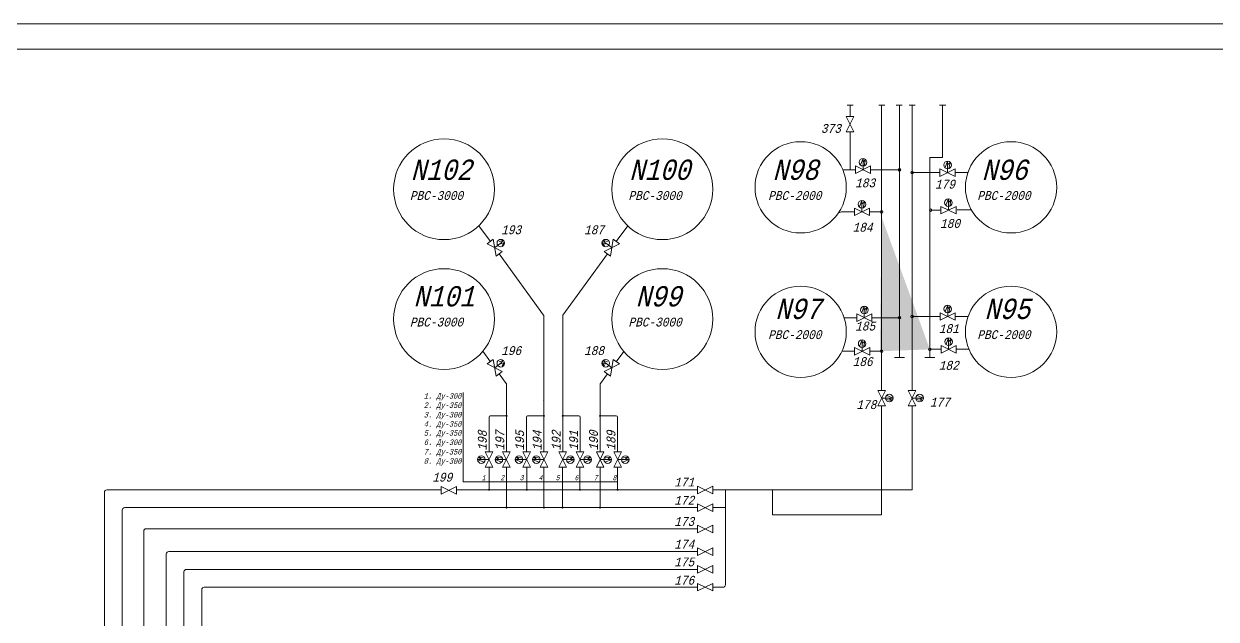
# Model space of a CAD drawing. Extents: x 0 to 840, y 0 to 594.
# Drawn here: x 121.2 to 356.4, y 476.5 to 594 of the extents above; entities that cross this region are included whole.
import ezdxf

# ---------------------------------------------------------------- set-up
doc = ezdxf.new("R2010")
doc.units = 0
doc.header["$MEASUREMENT"] = 0
for name, color, linetype in [('A76', 2, 'CONTINUOUS'), ('Aи95', 1, 'CONTINUOUS'), ('Дт', 160, 'CONTINUOUS')]:
    doc.layers.add(name, color=color, linetype=linetype)
doc.layers.add('Надписи', color=4, linetype='CONTINUOUS', lineweight=5)
doc.layers.add('Схема', color=254, linetype='CONTINUOUS', lineweight=20)
doc.styles.get("Standard").update_dxf_attribs({"font": 'COUR.TTF', "width": 0.8, "oblique": 7, "height": 2})

msp = doc.modelspace()

# ---------------------------------------------------------------- hatches: boundary and pattern name
at = {"layer": 'A76', "lineweight": 20}
h = msp.add_hatch(color=256, dxfattribs=at)
edge = h.paths.add_edge_path()
edge.add_arc((290.45, 529.4), 0.25, 0, 360)
edge = h.paths.add_edge_path()
edge.add_arc((299.95, 529.78), 0.25, 0, 360)
edge = h.paths.add_edge_path(flags=17)
edge.add_arc((296.45, 536.25), 0.25, 0, 360)
edge = h.paths.add_edge_path(flags=17)
edge.add_arc((293.95, 536.02), 0.25, 0, 360)
edge = h.paths.add_edge_path()
edge.add_arc((293.95, 565.2), 0.25, 0, 360)
edge = h.paths.add_edge_path()
edge.add_arc((296.45, 564.65), 0.25, 0, 360)
edge = h.paths.add_edge_path()
edge.add_arc((290.45, 556.91), 0.25, 0, 360)
edge = h.paths.add_edge_path()
edge.add_arc((300.12, 557.24), 0.25, 0, 360)
edge = h.paths.add_edge_path()
edge.add_line((290.1, 529.4), (290.45, 529.4))
edge.add_line((300.16, 529.78), (299.95, 529.78))
edge.add_line((290.06, 556.91), (290.45, 556.91))
at = {"layer": 'Дт', "lineweight": 20}
for points in [[(216.55, 516.66, 1), (216.35, 516.66, 1)], [(223.92, 516.66, 1), (223.72, 516.66, 1)], [(227.64, 516.66, 1), (227.44, 516.66, 1)], [(228.25, 516.66, 1), (228.06, 516.66, 1)], [(234.81, 516.66, -1), (235, 516.66, -1)], [(235.42, 516.66, -1), (235.62, 516.66, -1)]]:
    msp.add_hatch(color=256, dxfattribs=at).paths.add_polyline_path(points)
h = msp.add_hatch(color=256, dxfattribs=at)
edge = h.paths.add_edge_path()
edge.add_arc((216.45, 516.66), 0.0987, 0, 360)
h = msp.add_hatch(color=256, dxfattribs=at)
edge = h.paths.add_edge_path()
edge.add_arc((223.82, 516.66), 0.0987, 0, 360)
h = msp.add_hatch(color=256, dxfattribs=at)
edge = h.paths.add_edge_path()
edge.add_arc((227.54, 516.66), 0.0987, 0, 360, ccw=False)
h = msp.add_hatch(color=256, dxfattribs=at)
edge = h.paths.add_edge_path()
edge.add_arc((234.91, 516.66), 0.0987, 0, 360, ccw=False)
h = msp.add_hatch(color=256, dxfattribs=at)
edge = h.paths.add_edge_path()
edge.add_arc((213, 502.08), 0.0987, 0, 360)
h = msp.add_hatch(color=256, dxfattribs=at)
edge = h.paths.add_edge_path()
edge.add_arc((220.43, 502.08), 0.0987, 0, 360)
h = msp.add_hatch(color=256, dxfattribs=at)
edge = h.paths.add_edge_path()
edge.add_arc((230.93, 502.08), 0.0987, 0, 360, ccw=False)
h = msp.add_hatch(color=256, dxfattribs=at)
edge = h.paths.add_edge_path()
edge.add_arc((238.36, 502.08), 0.0987, 0, 360, ccw=False)
h = msp.add_hatch(color=256, dxfattribs=at)
edge = h.paths.add_edge_path()
edge.add_arc((216.44, 498.54), 0.0987, 0, 360)
h = msp.add_hatch(color=256, dxfattribs=at)
edge = h.paths.add_edge_path()
edge.add_arc((223.84, 498.54), 0.0987, 0, 360)
h = msp.add_hatch(color=256, dxfattribs=at)
edge = h.paths.add_edge_path()
edge.add_arc((227.52, 498.54), 0.0987, 0, 360, ccw=False)
h = msp.add_hatch(color=256, dxfattribs=at)
edge = h.paths.add_edge_path()
edge.add_arc((234.91, 498.54), 0.0987, 0, 360, ccw=False)

# ---------------------------------------------------------------- linework, layer by layer
at = {"layer": 'A76', "lineweight": 20}
for p, q in [((284.22, 577.93), (283.62, 577.93)), ((284.22, 577.93), (284.22, 575.7)), ((284.22, 577.93), (284.81, 577.93)), ((290.45, 577.93), (289.86, 577.93)), ((290.45, 577.93), (290.45, 521.65)), ((290.45, 577.93), (291.05, 577.93)), ((293.93, 577.93), (293.33, 577.93)), ((293.93, 577.93), (294.52, 577.93)), ((293.95, 574.15), (293.95, 577.93)), ((296.47, 577.93), (295.87, 577.93)), ((296.45, 574.15), (296.45, 577.93)), ((296.47, 577.93), (297.06, 577.93)), ((302.48, 577.93), (301.89, 577.93)), ((302.45, 574.15), (302.45, 577.93)), ((302.48, 577.93), (303.08, 577.93)), ((283.47, 575.7), (284.97, 575.7)), ((284.97, 575.7), (283.47, 572.7)), ((284.97, 572.7), (283.47, 575.7)), ((293.95, 574.15), (293.95, 528.15)), ((296.45, 574.15), (296.45, 521.65)), ((302.45, 567.65), (302.45, 574.15)), ((283.47, 572.7), (284.97, 572.7)), ((284.22, 565.2), (284.22, 572.7)), ((286.27, 566.2), (286.77, 567.45)), ((286.77, 567.45), (286.77, 566.99)), ((286.77, 567.45), (286.77, 566.7)), ((286.77, 566.7), (287.27, 567.2)), ((287.27, 567.2), (287.02, 565.95)), ((299.95, 564.65), (299.95, 567.65)), ((299.95, 567.65), (302.45, 567.65)), ((302.95, 565.65), (303.45, 566.9)), ((303.45, 566.9), (303.45, 566.15)), ((282.77, 565.2), (285.27, 565.2)), ((285.27, 565.95), (285.27, 564.45)), ((285.27, 564.45), (288.27, 565.95)), ((288.27, 564.45), (285.27, 565.95)), ((286.77, 565.2), (286.77, 566.7)), ((288.27, 565.95), (288.27, 564.45)), ((288.27, 565.2), (290.27, 565.2)), ((290.27, 565.2), (293.95, 565.2)), ((299.95, 564.65), (296.45, 564.65)), ((299.95, 564.65), (299.95, 528.15)), ((301.95, 564.65), (299.95, 564.65)), ((301.95, 565.4), (301.95, 563.9)), ((301.95, 563.9), (304.95, 565.4)), ((304.95, 563.9), (301.95, 565.4)), ((303.45, 566.15), (303.95, 566.65)), ((303.45, 564.65), (303.45, 566.15)), ((303.95, 566.65), (303.7, 565.4)), ((304.95, 565.4), (304.95, 563.9)), ((307.45, 564.65), (304.95, 564.65)), ((285.06, 557.66), (285.06, 556.16)), ((285.06, 556.16), (288.06, 557.66)), ((288.06, 556.16), (285.06, 557.66)), ((286.06, 557.91), (286.56, 559.16)), ((286.56, 559.16), (286.56, 558.41)), ((286.56, 558.41), (287.06, 558.91)), ((286.56, 556.91), (286.56, 558.41)), ((287.06, 558.91), (286.81, 557.66)), ((288.06, 557.66), (288.06, 556.16)), ((302.12, 557.99), (302.12, 556.49)), ((302.12, 556.49), (305.12, 557.99)), ((305.12, 556.49), (302.12, 557.99)), ((303.12, 558.24), (303.62, 559.49)), ((303.62, 559.49), (303.62, 558.74)), ((303.62, 558.74), (304.12, 559.24)), ((303.62, 557.24), (303.62, 558.74)), ((304.12, 559.24), (303.87, 557.99)), ((305.12, 557.99), (305.12, 556.49)), ((282.56, 556.91), (281.92, 556.69)), ((282.56, 556.91), (285.06, 556.91)), ((288.06, 556.91), (290.06, 556.91)), ((290.06, 556.91), (290.45, 556.91)), ((302.12, 557.24), (300.12, 557.24)), ((308.15, 557.27), (305.35, 557.27)), ((285.53, 536.77), (285.53, 535.27)), ((285.53, 535.27), (288.53, 536.77)), ((288.53, 535.27), (285.53, 536.77)), ((286.53, 537.02), (287.03, 538.27)), ((287.03, 538.27), (287.03, 537.52)), ((287.03, 537.52), (287.53, 538.02)), ((287.03, 536.02), (287.03, 537.52)), ((287.53, 538.02), (287.28, 536.77)), ((288.53, 536.77), (288.53, 535.27)), ((299.98, 536.25), (296.45, 536.25)), ((301.98, 536.25), (299.98, 536.25)), ((301.98, 537), (301.98, 535.5)), ((301.98, 535.5), (304.98, 537)), ((304.98, 535.5), (301.98, 537)), ((302.98, 537.25), (303.48, 538.5)), ((303.48, 538.5), (303.48, 537.75)), ((303.48, 537.75), (303.98, 538.25)), ((303.48, 536.25), (303.48, 537.75)), ((303.98, 538.25), (303.73, 537)), ((304.98, 537), (304.98, 535.5)), ((307.48, 536.25), (304.98, 536.25)), ((283.03, 536.02), (285.53, 536.02)), ((288.53, 536.02), (290.53, 536.02)), ((290.53, 536.02), (293.95, 536.02)), ((286.1, 530.4), (286.6, 531.65)), ((286.6, 531.65), (286.6, 530.9)), ((303.16, 530.78), (303.66, 532.03)), ((303.66, 532.03), (303.66, 531.28)), ((303.66, 531.28), (304.16, 531.78)), ((304.16, 531.78), (303.91, 530.53)), ((282.6, 529.4), (285.1, 529.4)), ((285.1, 530.15), (285.1, 528.65)), ((285.1, 528.65), (288.1, 530.15)), ((288.1, 528.65), (285.1, 530.15)), ((286.6, 530.9), (287.1, 531.4)), ((286.6, 529.4), (286.6, 530.9)), ((287.1, 531.4), (286.85, 530.15)), ((288.1, 530.15), (288.1, 528.65)), ((288.1, 529.4), (290.1, 529.4)), ((290.1, 529.4), (290.45, 529.4)), ((300.16, 529.78), (299.95, 529.78)), ((302.16, 529.78), (300.16, 529.78)), ((302.16, 530.53), (302.16, 529.03)), ((302.16, 529.03), (305.16, 530.53)), ((305.16, 529.03), (302.16, 530.53)), ((303.66, 529.78), (303.66, 531.28)), ((305.16, 530.53), (305.16, 529.03)), ((307.66, 529.78), (305.16, 529.78)), ((293.95, 528.15), (292.95, 528.15)), ((293.95, 528.15), (294.95, 528.15)), ((299.95, 528.15), (298.95, 528.15)), ((299.95, 528.15), (300.95, 528.15)), ((291.2, 521.65), (289.7, 521.65)), ((289.7, 521.65), (291.2, 518.65)), ((289.7, 518.65), (291.2, 521.65)), ((290.45, 520.15), (291.95, 520.15)), ((292.45, 519.65), (291.2, 519.9)), ((291.45, 520.65), (292.7, 520.15)), ((292.7, 520.15), (291.95, 520.15)), ((291.95, 520.15), (292.45, 519.65)), ((297.2, 521.65), (295.7, 521.65)), ((295.7, 521.65), (297.2, 518.65)), ((295.7, 518.65), (297.2, 521.65)), ((296.45, 520.15), (297.95, 520.15)), ((298.45, 519.65), (297.2, 519.9)), ((297.45, 520.65), (298.7, 520.15)), ((298.7, 520.15), (297.95, 520.15)), ((297.95, 520.15), (298.45, 519.65)), ((291.2, 518.65), (289.7, 518.65)), ((290.45, 517.24), (290.45, 518.65)), ((297.2, 518.65), (295.7, 518.65)), ((296.45, 517.24), (296.45, 518.65)), ((290.45, 516.84), (290.45, 517.24)), ((290.45, 516.84), (290.45, 497.12)), ((296.45, 516.84), (296.45, 517.24)), ((296.45, 516.84), (296.45, 502.04)), ((257.14, 502.04), (296.45, 502.04)), ((259.64, 502.04), (259.64, 483.34)), ((268.95, 497.12), (268.95, 502.04)), ((259.64, 498.54), (257.14, 498.54)), ((290.45, 497.12), (268.95, 497.12)), ((149.34, 489.39), (149.34, 400.58)), ((149.84, 489.89), (254.14, 489.89)), ((152.83, 485.85), (152.83, 404.74)), ((254.14, 486.35), (153.33, 486.35)), ((156.33, 482.35), (156.33, 408.18)), ((254.14, 482.85), (156.83, 482.85)), ((259.14, 482.84), (257.14, 482.84))]:
    msp.add_line(p, q, dxfattribs=at)
for points in [[(254.14, 489.1), (254.14, 490.6), (257.14, 489.1), (257.14, 490.6)], [(254.14, 485.6), (254.14, 487.1), (257.14, 485.6), (257.14, 487.1)], [(254.14, 482.1), (254.14, 483.6), (257.14, 482.1), (257.14, 483.6)]]:
    msp.add_lwpolyline(points, close=True, dxfattribs=at)
for centre, radius in [((274.47, 561.74), 9), ((315.97, 561.74), 9), ((286.77, 566.7), 0.75), ((303.45, 566.15), 0.75), ((293.95, 565.2), 0.25), ((296.45, 564.65), 0.25), ((286.56, 558.41), 0.75), ((300.12, 557.24), 0.25), ((303.62, 558.74), 0.75), ((290.45, 556.91), 0.25), ((274.47, 533.24), 9), ((315.97, 533.24), 9), ((287.03, 537.52), 0.75), ((293.95, 536.02), 0.25), ((296.45, 536.25), 0.25), ((303.48, 537.75), 0.75), ((286.6, 530.9), 0.75), ((303.66, 531.28), 0.75), ((290.45, 529.4), 0.25), ((299.95, 529.78), 0.25), ((291.95, 520.15), 0.75), ((297.95, 520.15), 0.75)]:
    msp.add_circle(centre, radius, dxfattribs=at)
for centre, start, end in [((149.84, 489.39), 89.9762, 179.9762), ((153.33, 485.85), 90, 180), ((156.83, 482.35), 90, 180), ((259.14, 483.34), 270, 0)]:
    msp.add_arc(centre, 0.5, start, end, dxfattribs=at)
at = {"layer": 'Aи95', "lineweight": 20}
for p, q in [((145.4, 494.38), (254.14, 494.38)), ((144.9, 493.88), (144.9, 388.94))]:
    msp.add_line(p, q, dxfattribs=at)
msp.add_lwpolyline([(257.14, 495.05), (257.14, 493.55), (254.14, 495.05), (254.14, 493.55)], close=True, dxfattribs=at)
msp.add_arc((145.4, 493.88), 0.5, 89.9455, 179.9455, dxfattribs=at)
at = {"layer": 'Дт', "lineweight": 20}
for p, q in [((211, 554.17), (213.27, 551.04)), ((240.35, 554.16), (238.09, 551.04)), ((214.13, 549.85), (215.33, 550.73)), ((237.23, 549.85), (236.03, 550.73)), ((215.02, 548.63), (223.78, 536.55)), ((236.34, 548.63), (227.58, 536.55)), ((223.82, 536.4), (223.82, 509.52)), ((227.53, 536.4), (227.53, 509.52)), ((211.78, 529.4), (213.27, 527.34)), ((239.57, 529.38), (238.09, 527.34)), ((214.13, 526.15), (215.33, 527.03)), ((237.23, 526.15), (236.03, 527.03)), ((215.02, 524.93), (216.4, 523.02)), ((236.34, 524.93), (234.96, 523.02)), ((216.45, 522.87), (216.45, 509.52)), ((234.91, 522.87), (234.91, 509.52)), ((213, 516.41), (213, 509.52)), ((216.45, 516.66), (213.25, 516.66)), ((220.37, 516.41), (220.37, 509.52)), ((223.82, 516.66), (220.62, 516.66)), ((227.54, 516.66), (230.74, 516.66)), ((230.99, 516.41), (230.99, 509.52)), ((234.91, 516.66), (238.11, 516.66)), ((238.36, 516.41), (238.36, 509.52)), ((211.99, 507.52), (210.74, 508.02)), ((210.74, 508.02), (211.49, 508.02)), ((211.49, 508.02), (210.99, 508.52)), ((210.99, 508.52), (212.24, 508.27)), ((212.99, 508.02), (211.49, 508.02)), ((213.74, 506.52), (212.24, 509.52)), ((212.24, 509.52), (213.74, 509.52)), ((213.74, 509.52), (212.24, 506.52)), ((215.44, 507.52), (214.19, 508.02)), ((214.19, 508.02), (214.94, 508.02)), ((214.94, 508.02), (214.44, 508.52)), ((214.44, 508.52), (215.69, 508.27)), ((216.44, 508.02), (214.94, 508.02)), ((217.19, 506.52), (215.69, 509.52)), ((215.69, 509.52), (217.19, 509.52)), ((217.19, 509.52), (215.69, 506.52)), ((219.42, 507.52), (218.17, 508.02)), ((218.17, 508.02), (218.92, 508.02)), ((218.92, 508.02), (218.42, 508.52)), ((218.42, 508.52), (219.67, 508.27)), ((220.42, 508.02), (218.92, 508.02)), ((221.17, 506.52), (219.67, 509.52)), ((219.67, 509.52), (221.17, 509.52)), ((221.17, 509.52), (219.67, 506.52)), ((222.84, 507.52), (221.59, 508.02)), ((221.59, 508.02), (222.34, 508.02)), ((222.34, 508.02), (221.84, 508.52)), ((221.84, 508.52), (223.09, 508.27)), ((223.84, 508.02), (222.34, 508.02)), ((224.59, 506.52), (223.09, 509.52)), ((223.09, 509.52), (224.59, 509.52)), ((224.59, 509.52), (223.09, 506.52)), ((226.77, 506.52), (228.27, 509.52)), ((228.27, 509.52), (226.77, 509.52)), ((226.77, 509.52), (228.27, 506.52)), ((227.52, 508.02), (229.02, 508.02)), ((229.52, 508.52), (228.27, 508.27)), ((228.52, 507.52), (229.77, 508.02)), ((229.02, 508.02), (229.52, 508.52)), ((229.77, 508.02), (229.02, 508.02)), ((230.19, 506.52), (231.69, 509.52)), ((231.69, 509.52), (230.19, 509.52)), ((230.19, 509.52), (231.69, 506.52)), ((230.94, 508.02), (232.44, 508.02)), ((232.94, 508.52), (231.69, 508.27)), ((231.94, 507.52), (233.19, 508.02)), ((232.44, 508.02), (232.94, 508.52)), ((233.19, 508.02), (232.44, 508.02)), ((234.17, 506.52), (235.67, 509.52)), ((235.67, 509.52), (234.17, 509.52)), ((234.17, 509.52), (235.67, 506.52)), ((234.92, 508.02), (236.42, 508.02)), ((236.92, 508.52), (235.67, 508.27)), ((235.92, 507.52), (237.17, 508.02)), ((236.42, 508.02), (236.92, 508.52)), ((237.17, 508.02), (236.42, 508.02)), ((237.62, 506.52), (239.12, 509.52)), ((239.12, 509.52), (237.62, 509.52)), ((237.62, 509.52), (239.12, 506.52)), ((238.37, 508.02), (239.87, 508.02)), ((240.37, 508.52), (239.12, 508.27)), ((239.37, 507.52), (240.62, 508.02)), ((239.87, 508.02), (240.37, 508.52)), ((240.62, 508.02), (239.87, 508.02)), ((212.24, 506.52), (213.74, 506.52)), ((213, 506.52), (213, 502.08)), ((215.69, 506.52), (217.19, 506.52)), ((216.44, 506.52), (216.44, 498.54)), ((219.67, 506.52), (221.17, 506.52)), ((220.43, 506.52), (220.43, 502.08)), ((223.09, 506.52), (224.59, 506.52)), ((223.84, 506.52), (223.84, 498.54)), ((228.27, 506.52), (226.77, 506.52)), ((227.52, 506.52), (227.52, 498.54)), ((231.69, 506.52), (230.19, 506.52)), ((230.93, 506.52), (230.93, 502.08)), ((235.67, 506.52), (234.17, 506.52)), ((234.92, 506.52), (234.92, 498.54)), ((239.12, 506.52), (237.62, 506.52)), ((238.36, 506.52), (238.36, 502.08)), ((137.14, 372.76), (137.14, 501.54)), ((203.58, 502.04), (137.64, 502.04)), ((206.58, 502.04), (254.14, 502.04)), ((140.64, 498.04), (140.64, 392.63)), ((254.14, 498.54), (141.14, 498.54))]:
    msp.add_line(p, q, dxfattribs=at)
for points in [[(212.63, 550.61), (213.84, 551.5), (214.41, 548.19), (215.62, 549.08)], [(238.72, 550.61), (237.52, 551.5), (236.94, 548.19), (235.74, 549.08)], [(212.63, 526.91), (213.84, 527.8), (214.41, 524.49), (215.62, 525.38)], [(238.72, 526.91), (237.52, 527.8), (236.94, 524.49), (235.74, 525.38)], [(206.58, 502.72), (206.58, 501.22), (203.58, 502.72), (203.58, 501.22)], [(257.14, 502.79), (257.14, 501.29), (254.14, 502.79), (254.14, 501.29)], [(257.14, 499.29), (257.14, 497.79), (254.14, 499.29), (254.14, 497.79)]]:
    msp.add_lwpolyline(points, close=True, dxfattribs=at)
for points in [[(215, 551.02), (215.75, 551.26), (215.29, 550.61), (216.04, 550.86), (215.59, 550.21)], [(236.36, 551.02), (235.61, 551.26), (236.06, 550.61), (235.31, 550.86), (235.77, 550.21)], [(215, 527.32), (215.75, 527.56), (215.29, 526.91), (216.04, 527.16), (215.59, 526.51)], [(236.36, 527.32), (235.61, 527.56), (236.06, 526.91), (235.31, 527.16), (235.77, 526.51)]]:
    msp.add_lwpolyline(points, dxfattribs=at)
for centre, radius in [((204.13, 561.36), 9.94), ((247.19, 561.36), 9.94), ((215.33, 550.73), 0.75), ((236.03, 550.73), 0.75), ((204.13, 535.75), 9.94), ((247.19, 535.75), 9.94), ((215.33, 527.03), 0.75), ((236.03, 527.03), 0.75), ((216.45, 516.66), 0.0987), ((223.82, 516.66), 0.0987), ((227.54, 516.66), 0.0987), ((234.91, 516.66), 0.0987), ((211.49, 508.02), 0.75), ((214.94, 508.02), 0.75), ((218.92, 508.02), 0.75), ((222.34, 508.02), 0.75), ((229.02, 508.02), 0.75), ((232.44, 508.02), 0.75), ((236.42, 508.02), 0.75), ((239.87, 508.02), 0.75), ((213, 502.08), 0.0987), ((220.43, 502.08), 0.0987), ((230.93, 502.08), 0.0987), ((238.36, 502.08), 0.0987), ((216.44, 498.54), 0.0987), ((223.84, 498.54), 0.0987), ((227.52, 498.54), 0.0987), ((234.91, 498.54), 0.0987)]:
    msp.add_circle(centre, radius, dxfattribs=at)
for centre, radius, start, end in [((223.57, 536.4), 0.25, 0, 35.9421), ((227.78, 536.4), 0.25, 144.0579, 180), ((216.2, 522.87), 0.25, 0, 35.9421), ((216.2, 522.87), 0.25, 0, 35.9421), ((235.16, 522.87), 0.25, 144.0579, 180), ((235.16, 522.87), 0.25, 144.0579, 180), ((223.57, 519.59), 0.25, 0, 35.9421), ((227.78, 519.59), 0.25, 144.0579, 180), ((213.25, 516.41), 0.25, 90, 180), ((220.62, 516.41), 0.25, 90, 180), ((230.74, 516.41), 0.25, 0, 90), ((238.11, 516.41), 0.25, 0, 90), ((137.64, 501.54), 0.5, 90, 180), ((141.14, 498.04), 0.5, 90, 180)]:
    msp.add_arc(centre, radius, start, end, dxfattribs=at)
at = {"layer": 'Надписи', "lineweight": 5}
for p in [(207.9, 521.25), (238.39, 503.66)]:
    msp.add_line(p, (207.9, 503.66), dxfattribs=at)
at = {"layer": 'Схема', "lineweight": 5}
for p, q in [((840, 594), (0, 594)), ((835, 589), (20, 589))]:
    msp.add_line(p, q, dxfattribs=at)

# ---------------------------------------------------------------- texts
at = {"layer": 'Надписи', "lineweight": 15, "oblique": 15, "width": 0.75}
for s, height, p in [('373', 1.75, (278.47, 572.49)), ('N102', 4, (197.56, 563.21)), ('N100', 4, (240.66, 563.21)), ('N98', 4, (268.93, 563.21)), ('N96', 4, (310.18, 563.21)), ('183', 1.75, (285.22, 561.74)), ('179', 1.75, (300.97, 561.49)), ('РВС-3000', 1.75, (197.39, 559.25)), ('РВС-3000', 1.75, (240.5, 559.25)), ('РВС-2000', 1.75, (268.06, 559.25)), ('РВС-2000', 1.75, (309.31, 559.25)), ('180', 1.75, (301.97, 553.74)), ('193', 1.75, (215.4, 552.49)), ('187', 1.75, (231.75, 552.49)), ('184', 1.75, (284.72, 552.99)), ('N101', 4, (198.09, 538.24)), ('N99', 4, (241.91, 538.24)), ('N97', 4, (269.47, 535.76)), ('N95', 4, (310.72, 535.76)), ('РВС-3000', 1.75, (197.39, 534.28)), ('РВС-3000', 1.75, (240.5, 534.28)), ('185', 1.75, (285.22, 533.49)), ('181', 1.75, (301.72, 532.99)), ('РВС-2000', 1.75, (268.06, 531.8)), ('РВС-2000', 1.75, (309.31, 531.8)), ('196', 1.75, (215.4, 528.65)), ('188', 1.75, (231.75, 528.65)), ('186', 1.75, (284.72, 526.49)), ('182', 1.75, (301.72, 525.74)), ('178', 1.75, (285.47, 517.99)), ('177', 1.75, (299.97, 518.49)), ('199', 1.75, (201.81, 503.67)), ('171', 1.75, (249.53, 502.72)), ('172', 1.75, (249.53, 499.11)), ('173', 1.75, (249.53, 494.93)), ('174', 1.75, (249.53, 490.46)), ('175', 1.75, (249.53, 486.95)), ('176', 1.75, (249.53, 483.34))]:
    msp.add_text(s, height=height, dxfattribs=at).set_placement(p)
at = {"layer": 'Надписи', "lineweight": 5, "oblique": 15, "width": 0.75}
for s, height, p in [('1. Ду-300', 1.1, (200.13, 520.03)), ('2. Ду-350', 1.1, (200.13, 518.2)), ('3. Ду-300', 1.1, (200.13, 516.33)), ('4. Ду-350', 1.1, (200.13, 514.5)), ('5. Ду-350', 1.1, (200.13, 512.73)), ('6. Ду-300', 1.1, (200.13, 510.89)), ('8. Ду-300', 1.1, (200.13, 507.19)), ('7. Ду-350', 1.1, (200.13, 509.02)), ('1', 1, (211.55, 503.95)), ('2', 1, (215.25, 503.95)), ('3', 1, (219.06, 503.95)), ('4', 1, (222.77, 503.95)), ('5', 1, (226.16, 503.95)), ('6', 1, (229.87, 503.95)), ('7', 1, (233.68, 503.95)), ('8', 1, (237.38, 503.95))]:
    msp.add_text(s, height=height, dxfattribs=at).set_placement(p)
at = {"layer": 'Надписи', "lineweight": 15, "oblique": 15, "width": 0.75}
for s, p in [('198', (212.56, 509.79)), ('197', (216.01, 509.79)), ('195', (219.92, 509.79)), ('194', (223.37, 509.79)), ('192', (227.13, 509.79)), ('191', (230.57, 509.79)), ('190', (234.49, 509.79)), ('189', (237.94, 509.79))]:
    msp.add_text(s, height=1.75, rotation=90, dxfattribs=at).set_placement(p)

doc.saveas('drawing.dxf')
